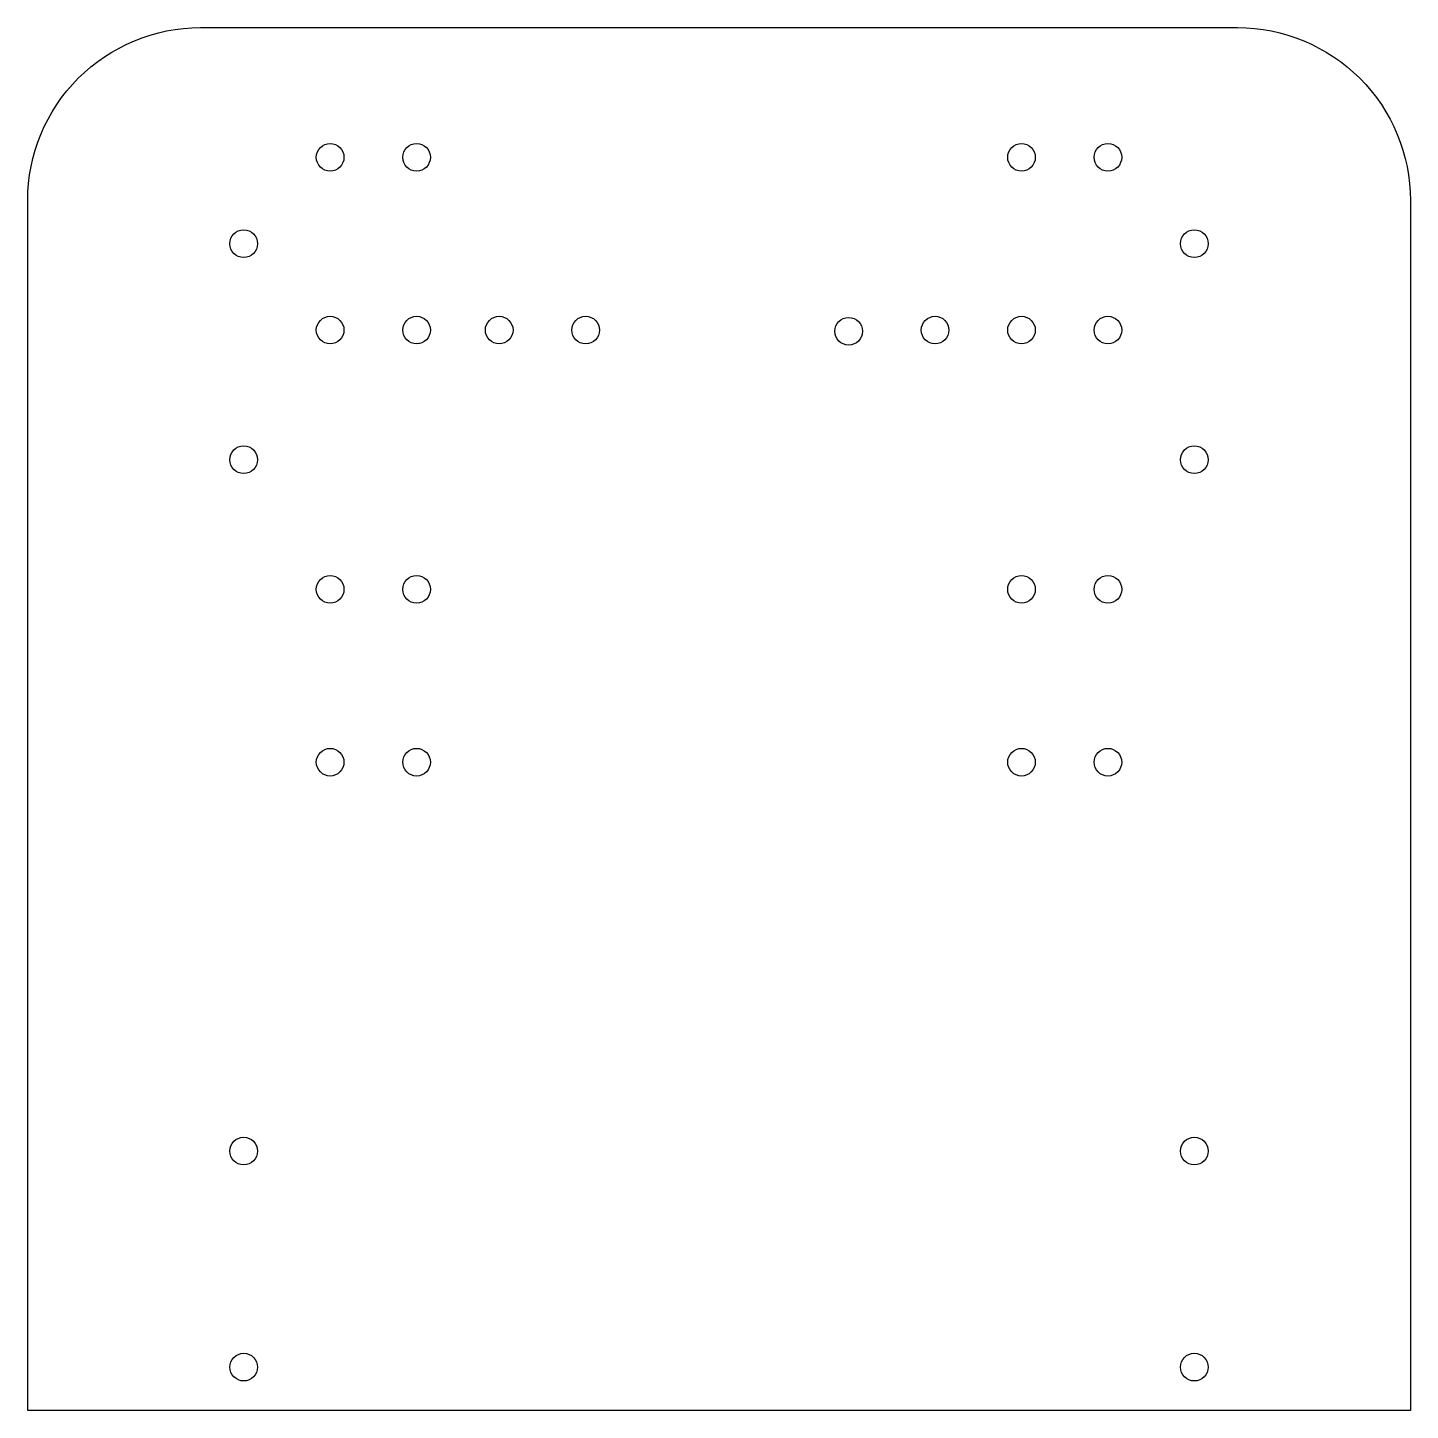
# Model space of a CAD drawing. Header units: millimetres. Extents: x -36 to 124, y -102 to 58.
import ezdxf

# ---------------------------------------------------------------- set-up
doc = ezdxf.new("R2010")
doc.units = ezdxf.units.MM
doc.layers.get('0').update_dxf_attribs({"linetype": 'CONTINUOUS'})

msp = doc.modelspace()

# ---------------------------------------------------------------- linework, layer by layer
msp.add_lwpolyline([(-15.74, 58.14), (104.26, 58.14, -0.414214), (124.26, 38.14), (124.26, -101.86), (-35.74, -101.86), (-35.74, 38.14, -0.414214)], format="xyb", close=True)
for centre in [(-0.74, 43.14), (9.26, 43.14), (79.26, 43.14), (89.26, 43.14), (-10.75, 33.14), (99.26, 33.14), (-0.74, 23.14), (9.26, 23.14), (18.82, 23.14), (28.82, 23.14), (59.26, 23.01), (69.26, 23.14), (79.26, 23.14), (89.26, 23.14), (-10.75, 8.14), (99.26, 8.14), (-0.74, -6.86), (9.26, -6.86), (79.26, -6.86), (89.26, -6.86), (-0.74, -26.86), (9.26, -26.86), (79.26, -26.86), (89.26, -26.86), (-10.75, -71.86), (99.26, -71.86), (-10.74, -96.86), (99.26, -96.86)]:
    msp.add_circle(centre, 1.6)

doc.saveas('drawing.dxf')
